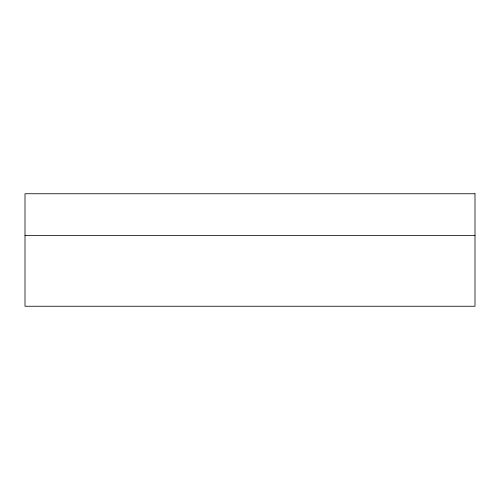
<?xml version="1.0" encoding="UTF-8"?>
<svg xmlns="http://www.w3.org/2000/svg" width="500" height="500" viewBox="0 0 500 500"><rect width="100%" height="100%" fill="white"/><g stroke="black" fill="none" stroke-linecap="round" stroke-linejoin="round"><path stroke-width="0.75" d="M25 235.444L475 235.444M475 193.75L25 193.75L25 306.25L475 306.25L475 193.75"/></g></svg>
